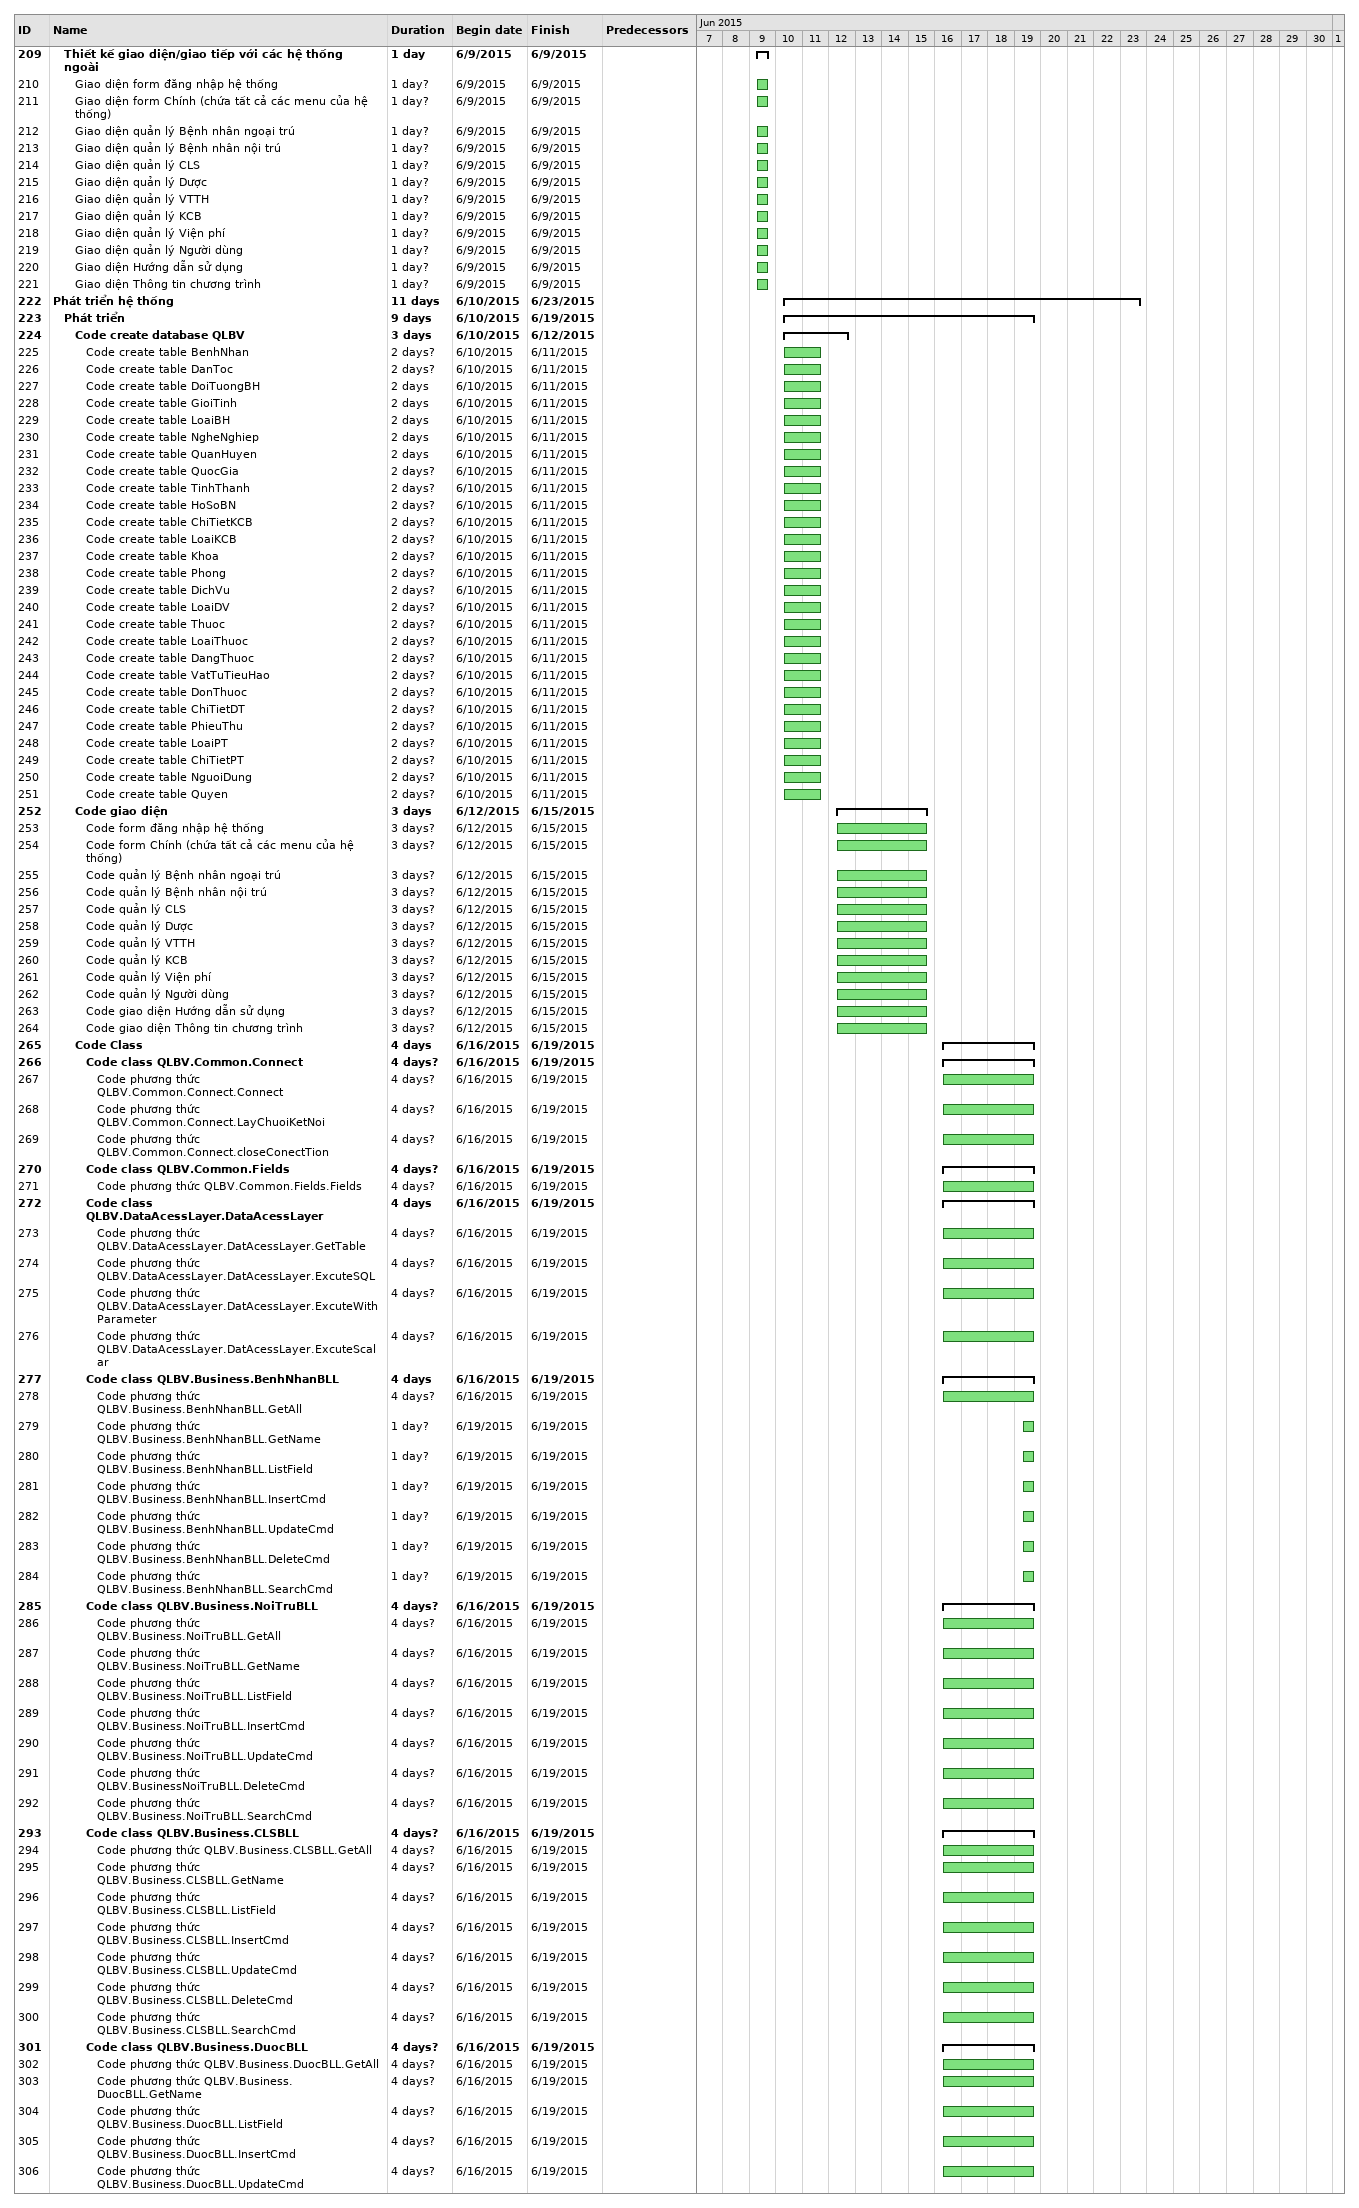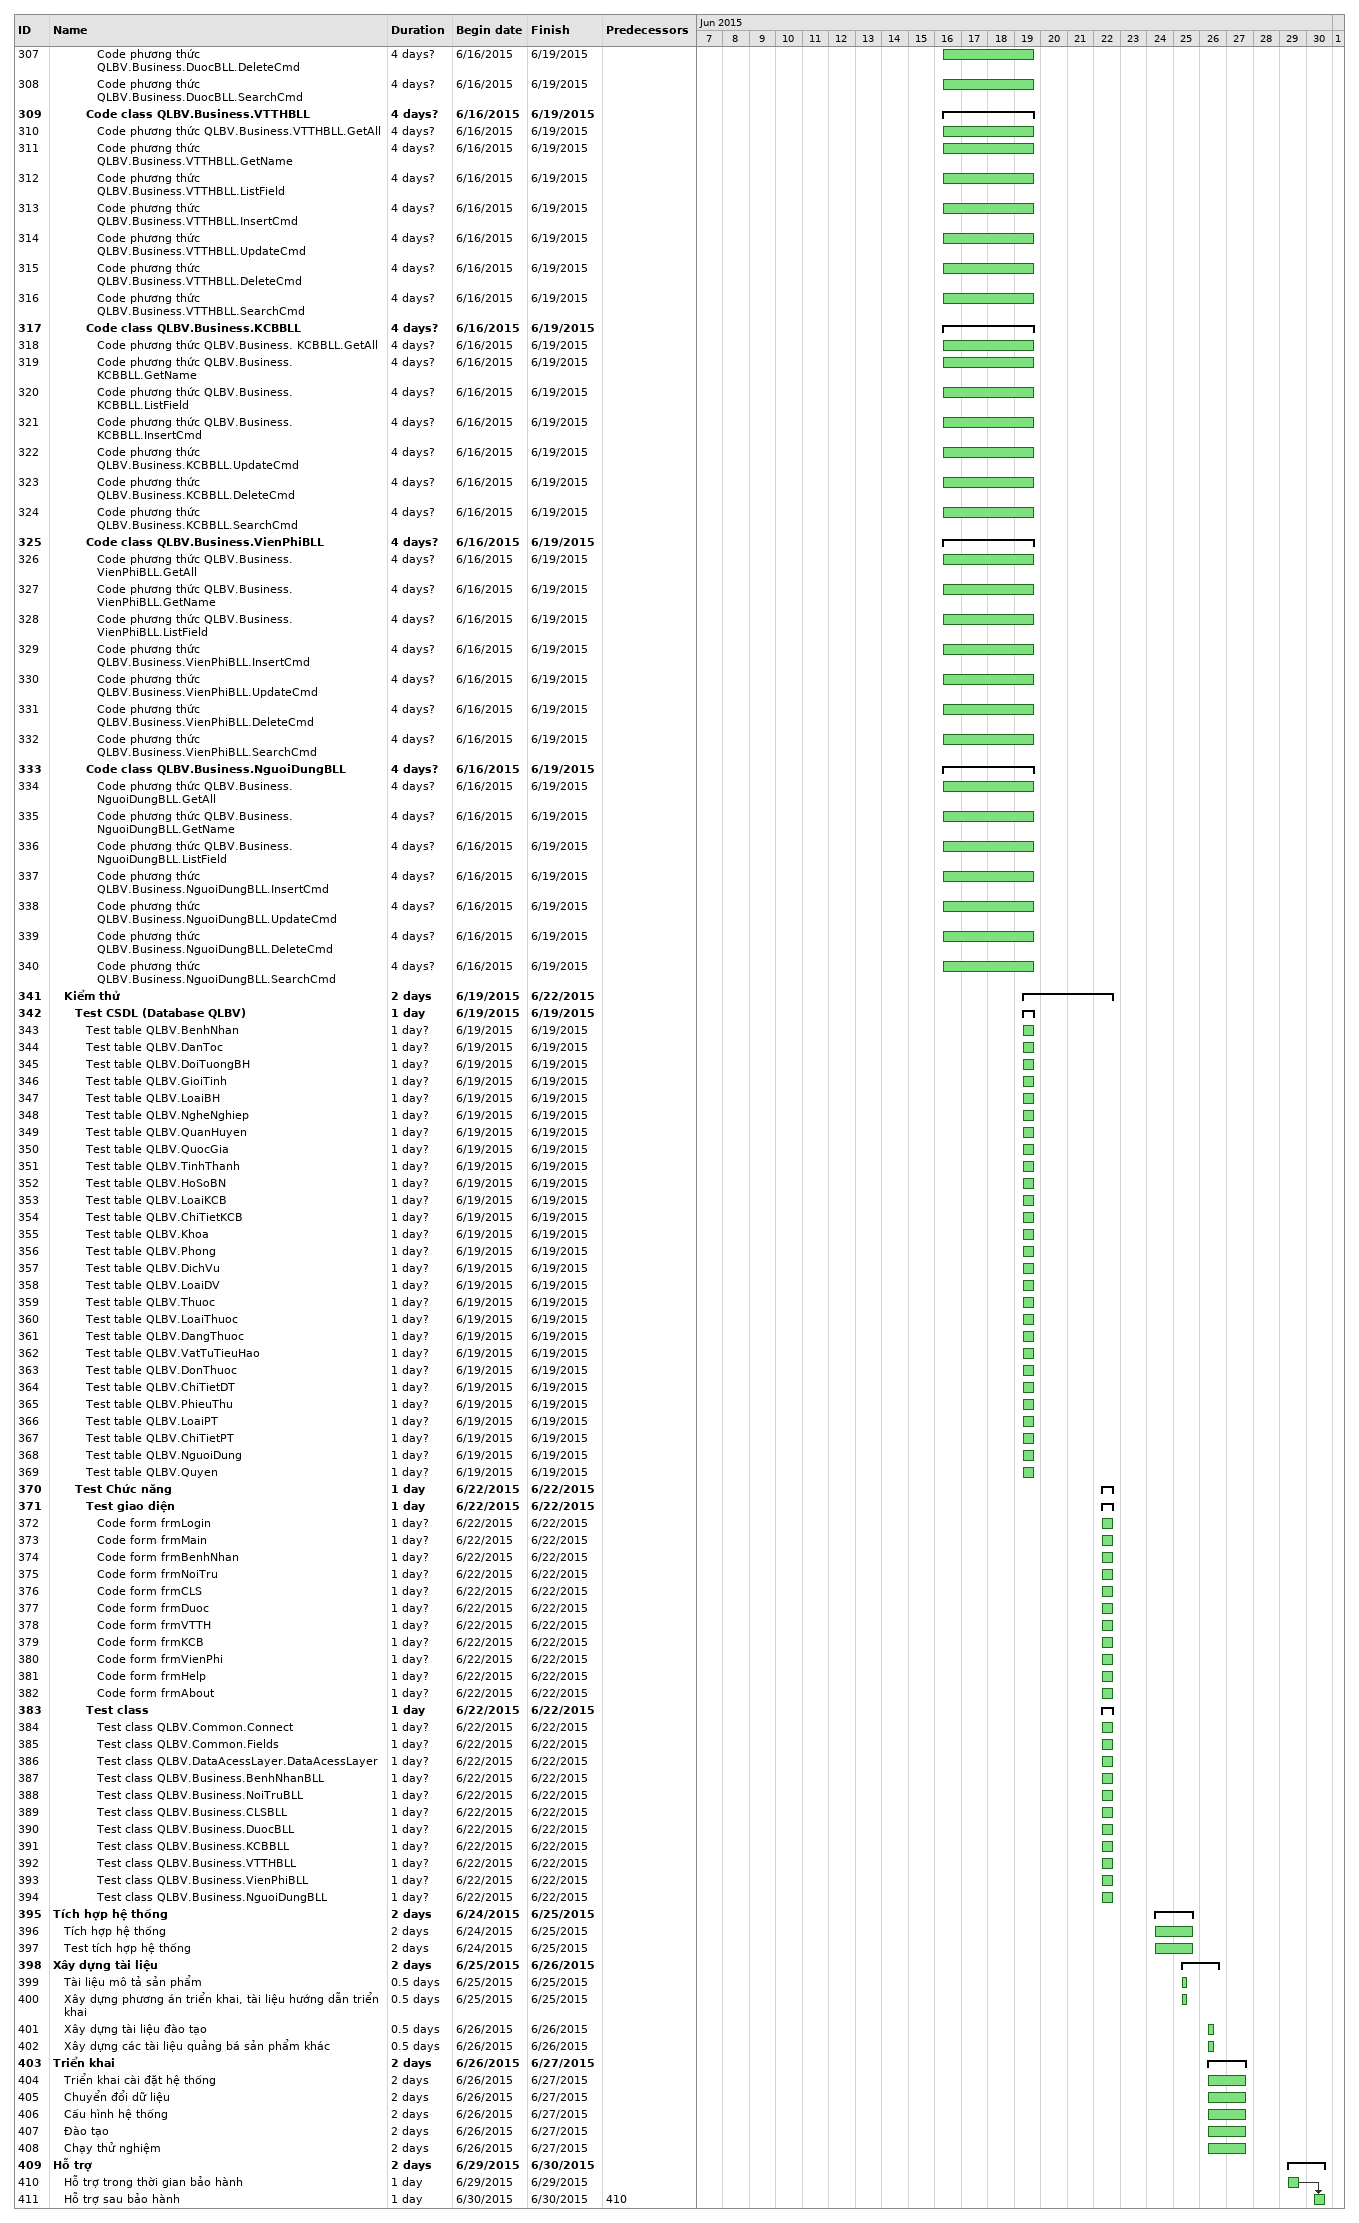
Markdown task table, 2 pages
| ID | Level | Task | Duration | Start | Finish | Predecessors |
|---|---|---|---|---|---|---|
| 209 | 2 | **Thiết kế giao diện/giao tiếp với các hệ thống ngoài** | 1d | 2015-06-09 | 2015-06-09 |  |
| 210 | 3 | Giao diện form đăng nhập hệ thống | 1d? | 2015-06-09 | 2015-06-09 |  |
| 211 | 3 | Giao diện form Chính (chứa tất cả các menu của hệ thống) | 1d? | 2015-06-09 | 2015-06-09 |  |
| 212 | 3 | Giao diện quản lý Bệnh nhân ngoại trú | 1d? | 2015-06-09 | 2015-06-09 |  |
| 213 | 3 | Giao diện quản lý Bệnh nhân nội trú | 1d? | 2015-06-09 | 2015-06-09 |  |
| 214 | 3 | Giao diện quản lý CLS | 1d? | 2015-06-09 | 2015-06-09 |  |
| 215 | 3 | Giao diện quản lý Dược | 1d? | 2015-06-09 | 2015-06-09 |  |
| 216 | 3 | Giao diện quản lý VTTH | 1d? | 2015-06-09 | 2015-06-09 |  |
| 217 | 3 | Giao diện quản lý KCB | 1d? | 2015-06-09 | 2015-06-09 |  |
| 218 | 3 | Giao diện quản lý Viện phí | 1d? | 2015-06-09 | 2015-06-09 |  |
| 219 | 3 | Giao diện quản lý Người dùng | 1d? | 2015-06-09 | 2015-06-09 |  |
| 220 | 3 | Giao diện Hướng dẫn sử dụng | 1d? | 2015-06-09 | 2015-06-09 |  |
| 221 | 3 | Giao diện Thông tin chương trình | 1d? | 2015-06-09 | 2015-06-09 |  |
| 222 | 1 | **Phát triển hệ thống** | 11d | 2015-06-10 | 2015-06-23 |  |
| 223 | 2 | **Phát triển** | 9d | 2015-06-10 | 2015-06-19 |  |
| 224 | 3 | **Code create database QLBV** | 3d | 2015-06-10 | 2015-06-12 |  |
| 225 | 4 | Code create table BenhNhan | 2d? | 2015-06-10 | 2015-06-11 |  |
| 226 | 4 | Code create table DanToc | 2d? | 2015-06-10 | 2015-06-11 |  |
| 227 | 4 | Code create table DoiTuongBH | 2d | 2015-06-10 | 2015-06-11 |  |
| 228 | 4 | Code create table GioiTinh | 2d | 2015-06-10 | 2015-06-11 |  |
| 229 | 4 | Code create table LoaiBH | 2d | 2015-06-10 | 2015-06-11 |  |
| 230 | 4 | Code create table NgheNghiep | 2d | 2015-06-10 | 2015-06-11 |  |
| 231 | 4 | Code create table QuanHuyen | 2d | 2015-06-10 | 2015-06-11 |  |
| 232 | 4 | Code create table QuocGia | 2d? | 2015-06-10 | 2015-06-11 |  |
| 233 | 4 | Code create table TinhThanh | 2d? | 2015-06-10 | 2015-06-11 |  |
| 234 | 4 | Code create table HoSoBN | 2d? | 2015-06-10 | 2015-06-11 |  |
| 235 | 4 | Code create table ChiTietKCB | 2d? | 2015-06-10 | 2015-06-11 |  |
| 236 | 4 | Code create table LoaiKCB | 2d? | 2015-06-10 | 2015-06-11 |  |
| 237 | 4 | Code create table Khoa | 2d? | 2015-06-10 | 2015-06-11 |  |
| 238 | 4 | Code create table Phong | 2d? | 2015-06-10 | 2015-06-11 |  |
| 239 | 4 | Code create table DichVu | 2d? | 2015-06-10 | 2015-06-11 |  |
| 240 | 4 | Code create table LoaiDV | 2d? | 2015-06-10 | 2015-06-11 |  |
| 241 | 4 | Code create table Thuoc | 2d? | 2015-06-10 | 2015-06-11 |  |
| 242 | 4 | Code create table LoaiThuoc | 2d? | 2015-06-10 | 2015-06-11 |  |
| 243 | 4 | Code create table DangThuoc | 2d? | 2015-06-10 | 2015-06-11 |  |
| 244 | 4 | Code create table VatTuTieuHao | 2d? | 2015-06-10 | 2015-06-11 |  |
| 245 | 4 | Code create table DonThuoc | 2d? | 2015-06-10 | 2015-06-11 |  |
| 246 | 4 | Code create table ChiTietDT | 2d? | 2015-06-10 | 2015-06-11 |  |
| 247 | 4 | Code create table PhieuThu | 2d? | 2015-06-10 | 2015-06-11 |  |
| 248 | 4 | Code create table LoaiPT | 2d? | 2015-06-10 | 2015-06-11 |  |
| 249 | 4 | Code create table ChiTietPT | 2d? | 2015-06-10 | 2015-06-11 |  |
| 250 | 4 | Code create table NguoiDung | 2d? | 2015-06-10 | 2015-06-11 |  |
| 251 | 4 | Code create table Quyen | 2d? | 2015-06-10 | 2015-06-11 |  |
| 252 | 3 | **Code giao diện** | 3d | 2015-06-12 | 2015-06-15 |  |
| 253 | 4 | Code form đăng nhập hệ thống | 3d? | 2015-06-12 | 2015-06-15 |  |
| 254 | 4 | Code form Chính (chứa tất cả các menu của hệ thống) | 3d? | 2015-06-12 | 2015-06-15 |  |
| 255 | 4 | Code quản lý Bệnh nhân ngoại trú | 3d? | 2015-06-12 | 2015-06-15 |  |
| 256 | 4 | Code quản lý Bệnh nhân nội trú | 3d? | 2015-06-12 | 2015-06-15 |  |
| 257 | 4 | Code quản lý CLS | 3d? | 2015-06-12 | 2015-06-15 |  |
| 258 | 4 | Code quản lý Dược | 3d? | 2015-06-12 | 2015-06-15 |  |
| 259 | 4 | Code quản lý VTTH | 3d? | 2015-06-12 | 2015-06-15 |  |
| 260 | 4 | Code quản lý KCB | 3d? | 2015-06-12 | 2015-06-15 |  |
| 261 | 4 | Code quản lý Viện phí | 3d? | 2015-06-12 | 2015-06-15 |  |
| 262 | 4 | Code quản lý Người dùng | 3d? | 2015-06-12 | 2015-06-15 |  |
| 263 | 4 | Code giao diện Hướng dẫn sử dụng | 3d? | 2015-06-12 | 2015-06-15 |  |
| 264 | 4 | Code giao diện Thông tin chương trình | 3d? | 2015-06-12 | 2015-06-15 |  |
| 265 | 3 | **Code Class** | 4d | 2015-06-16 | 2015-06-19 |  |
| 266 | 4 | **Code class QLBV.Common.Connect** | 4d? | 2015-06-16 | 2015-06-19 |  |
| 267 | 5 | Code phương thức QLBV.Common.Connect.Connect | 4d? | 2015-06-16 | 2015-06-19 |  |
| 268 | 5 | Code phương thức QLBV.Common.Connect.LayChuoiKetNoi | 4d? | 2015-06-16 | 2015-06-19 |  |
| 269 | 5 | Code phương thức QLBV.Common.Connect.closeConectTion | 4d? | 2015-06-16 | 2015-06-19 |  |
| 270 | 4 | **Code class QLBV.Common.Fields** | 4d? | 2015-06-16 | 2015-06-19 |  |
| 271 | 5 | Code phương thức QLBV.Common.Fields.Fields | 4d? | 2015-06-16 | 2015-06-19 |  |
| 272 | 4 | **Code class QLBV.DataAcessLayer.DataAcessLayer** | 4d | 2015-06-16 | 2015-06-19 |  |
| 273 | 5 | Code phương thức QLBV.DataAcessLayer.DatAcessLayer.GetTable | 4d? | 2015-06-16 | 2015-06-19 |  |
| 274 | 5 | Code phương thức QLBV.DataAcessLayer.DatAcessLayer.ExcuteSQL | 4d? | 2015-06-16 | 2015-06-19 |  |
| 275 | 5 | Code phương thức QLBV.DataAcessLayer.DatAcessLayer.ExcuteWithParameter | 4d? | 2015-06-16 | 2015-06-19 |  |
| 276 | 5 | Code phương thức QLBV.DataAcessLayer.DatAcessLayer.ExcuteScalar | 4d? | 2015-06-16 | 2015-06-19 |  |
| 277 | 4 | **Code class QLBV.Business.BenhNhanBLL** | 4d | 2015-06-16 | 2015-06-19 |  |
| 278 | 5 | Code phương thức QLBV.Business.BenhNhanBLL.GetAll | 4d? | 2015-06-16 | 2015-06-19 |  |
| 279 | 5 | Code phương thức QLBV.Business.BenhNhanBLL.GetName | 1d? | 2015-06-19 | 2015-06-19 |  |
| 280 | 5 | Code phương thức QLBV.Business.BenhNhanBLL.ListField | 1d? | 2015-06-19 | 2015-06-19 |  |
| 281 | 5 | Code phương thức QLBV.Business.BenhNhanBLL.InsertCmd | 1d? | 2015-06-19 | 2015-06-19 |  |
| 282 | 5 | Code phương thức QLBV.Business.BenhNhanBLL.UpdateCmd | 1d? | 2015-06-19 | 2015-06-19 |  |
| 283 | 5 | Code phương thức QLBV.Business.BenhNhanBLL.DeleteCmd | 1d? | 2015-06-19 | 2015-06-19 |  |
| 284 | 5 | Code phương thức QLBV.Business.BenhNhanBLL.SearchCmd | 1d? | 2015-06-19 | 2015-06-19 |  |
| 285 | 4 | **Code class QLBV.Business.NoiTruBLL** | 4d? | 2015-06-16 | 2015-06-19 |  |
| 286 | 5 | Code phương thức QLBV.Business.NoiTruBLL.GetAll | 4d? | 2015-06-16 | 2015-06-19 |  |
| 287 | 5 | Code phương thức QLBV.Business.NoiTruBLL.GetName | 4d? | 2015-06-16 | 2015-06-19 |  |
| 288 | 5 | Code phương thức QLBV.Business.NoiTruBLL.ListField | 4d? | 2015-06-16 | 2015-06-19 |  |
| 289 | 5 | Code phương thức QLBV.Business.NoiTruBLL.InsertCmd | 4d? | 2015-06-16 | 2015-06-19 |  |
| 290 | 5 | Code phương thức QLBV.Business.NoiTruBLL.UpdateCmd | 4d? | 2015-06-16 | 2015-06-19 |  |
| 291 | 5 | Code phương thức QLBV.BusinessNoiTruBLL.DeleteCmd | 4d? | 2015-06-16 | 2015-06-19 |  |
| 292 | 5 | Code phương thức QLBV.Business.NoiTruBLL.SearchCmd | 4d? | 2015-06-16 | 2015-06-19 |  |
| 293 | 4 | **Code class QLBV.Business.CLSBLL** | 4d? | 2015-06-16 | 2015-06-19 |  |
| 294 | 5 | Code phương thức QLBV.Business.CLSBLL.GetAll | 4d? | 2015-06-16 | 2015-06-19 |  |
| 295 | 5 | Code phương thức QLBV.Business.CLSBLL.GetName | 4d? | 2015-06-16 | 2015-06-19 |  |
| 296 | 5 | Code phương thức QLBV.Business.CLSBLL.ListField | 4d? | 2015-06-16 | 2015-06-19 |  |
| 297 | 5 | Code phương thức QLBV.Business.CLSBLL.InsertCmd | 4d? | 2015-06-16 | 2015-06-19 |  |
| 298 | 5 | Code phương thức QLBV.Business.CLSBLL.UpdateCmd | 4d? | 2015-06-16 | 2015-06-19 |  |
| 299 | 5 | Code phương thức QLBV.Business.CLSBLL.DeleteCmd | 4d? | 2015-06-16 | 2015-06-19 |  |
| 300 | 5 | Code phương thức QLBV.Business.CLSBLL.SearchCmd | 4d? | 2015-06-16 | 2015-06-19 |  |
| 301 | 4 | **Code class QLBV.Business.DuocBLL** | 4d? | 2015-06-16 | 2015-06-19 |  |
| 302 | 5 | Code phương thức QLBV.Business.DuocBLL.GetAll | 4d? | 2015-06-16 | 2015-06-19 |  |
| 303 | 5 | Code phương thức QLBV.Business. DuocBLL.GetName | 4d? | 2015-06-16 | 2015-06-19 |  |
| 304 | 5 | Code phương thức QLBV.Business.DuocBLL.ListField | 4d? | 2015-06-16 | 2015-06-19 |  |
| 305 | 5 | Code phương thức QLBV.Business.DuocBLL.InsertCmd | 4d? | 2015-06-16 | 2015-06-19 |  |
| 306 | 5 | Code phương thức QLBV.Business.DuocBLL.UpdateCmd | 4d? | 2015-06-16 | 2015-06-19 |  |
| 307 | 5 | Code phương thức QLBV.Business.DuocBLL.DeleteCmd | 4d? | 2015-06-16 | 2015-06-19 |  |
| 308 | 5 | Code phương thức QLBV.Business.DuocBLL.SearchCmd | 4d? | 2015-06-16 | 2015-06-19 |  |
| 309 | 4 | **Code class QLBV.Business.VTTHBLL** | 4d? | 2015-06-16 | 2015-06-19 |  |
| 310 | 5 | Code phương thức QLBV.Business.VTTHBLL.GetAll | 4d? | 2015-06-16 | 2015-06-19 |  |
| 311 | 5 | Code phương thức QLBV.Business.VTTHBLL.GetName | 4d? | 2015-06-16 | 2015-06-19 |  |
| 312 | 5 | Code phương thức QLBV.Business.VTTHBLL.ListField | 4d? | 2015-06-16 | 2015-06-19 |  |
| 313 | 5 | Code phương thức QLBV.Business.VTTHBLL.InsertCmd | 4d? | 2015-06-16 | 2015-06-19 |  |
| 314 | 5 | Code phương thức QLBV.Business.VTTHBLL.UpdateCmd | 4d? | 2015-06-16 | 2015-06-19 |  |
| 315 | 5 | Code phương thức QLBV.Business.VTTHBLL.DeleteCmd | 4d? | 2015-06-16 | 2015-06-19 |  |
| 316 | 5 | Code phương thức QLBV.Business.VTTHBLL.SearchCmd | 4d? | 2015-06-16 | 2015-06-19 |  |
| 317 | 4 | **Code class QLBV.Business.KCBBLL** | 4d? | 2015-06-16 | 2015-06-19 |  |
| 318 | 5 | Code phương thức QLBV.Business. KCBBLL.GetAll | 4d? | 2015-06-16 | 2015-06-19 |  |
| 319 | 5 | Code phương thức QLBV.Business. KCBBLL.GetName | 4d? | 2015-06-16 | 2015-06-19 |  |
| 320 | 5 | Code phương thức QLBV.Business. KCBBLL.ListField | 4d? | 2015-06-16 | 2015-06-19 |  |
| 321 | 5 | Code phương thức QLBV.Business. KCBBLL.InsertCmd | 4d? | 2015-06-16 | 2015-06-19 |  |
| 322 | 5 | Code phương thức QLBV.Business.KCBBLL.UpdateCmd | 4d? | 2015-06-16 | 2015-06-19 |  |
| 323 | 5 | Code phương thức QLBV.Business.KCBBLL.DeleteCmd | 4d? | 2015-06-16 | 2015-06-19 |  |
| 324 | 5 | Code phương thức QLBV.Business.KCBBLL.SearchCmd | 4d? | 2015-06-16 | 2015-06-19 |  |
| 325 | 4 | **Code class QLBV.Business.VienPhiBLL** | 4d? | 2015-06-16 | 2015-06-19 |  |
| 326 | 5 | Code phương thức QLBV.Business. VienPhiBLL.GetAll | 4d? | 2015-06-16 | 2015-06-19 |  |
| 327 | 5 | Code phương thức QLBV.Business. VienPhiBLL.GetName | 4d? | 2015-06-16 | 2015-06-19 |  |
| 328 | 5 | Code phương thức QLBV.Business. VienPhiBLL.ListField | 4d? | 2015-06-16 | 2015-06-19 |  |
| 329 | 5 | Code phương thức QLBV.Business.VienPhiBLL.InsertCmd | 4d? | 2015-06-16 | 2015-06-19 |  |
| 330 | 5 | Code phương thức QLBV.Business.VienPhiBLL.UpdateCmd | 4d? | 2015-06-16 | 2015-06-19 |  |
| 331 | 5 | Code phương thức QLBV.Business.VienPhiBLL.DeleteCmd | 4d? | 2015-06-16 | 2015-06-19 |  |
| 332 | 5 | Code phương thức QLBV.Business.VienPhiBLL.SearchCmd | 4d? | 2015-06-16 | 2015-06-19 |  |
| 333 | 4 | **Code class QLBV.Business.NguoiDungBLL** | 4d? | 2015-06-16 | 2015-06-19 |  |
| 334 | 5 | Code phương thức QLBV.Business. NguoiDungBLL.GetAll | 4d? | 2015-06-16 | 2015-06-19 |  |
| 335 | 5 | Code phương thức QLBV.Business. NguoiDungBLL.GetName | 4d? | 2015-06-16 | 2015-06-19 |  |
| 336 | 5 | Code phương thức QLBV.Business. NguoiDungBLL.ListField | 4d? | 2015-06-16 | 2015-06-19 |  |
| 337 | 5 | Code phương thức QLBV.Business.NguoiDungBLL.InsertCmd | 4d? | 2015-06-16 | 2015-06-19 |  |
| 338 | 5 | Code phương thức QLBV.Business.NguoiDungBLL.UpdateCmd | 4d? | 2015-06-16 | 2015-06-19 |  |
| 339 | 5 | Code phương thức QLBV.Business.NguoiDungBLL.DeleteCmd | 4d? | 2015-06-16 | 2015-06-19 |  |
| 340 | 5 | Code phương thức QLBV.Business.NguoiDungBLL.SearchCmd | 4d? | 2015-06-16 | 2015-06-19 |  |
| 341 | 2 | **Kiểm thử** | 2d | 2015-06-19 | 2015-06-22 |  |
| 342 | 3 | **Test CSDL (Database QLBV)** | 1d | 2015-06-19 | 2015-06-19 |  |
| 343 | 4 | Test table QLBV.BenhNhan | 1d? | 2015-06-19 | 2015-06-19 |  |
| 344 | 4 | Test table QLBV.DanToc | 1d? | 2015-06-19 | 2015-06-19 |  |
| 345 | 4 | Test table QLBV.DoiTuongBH | 1d? | 2015-06-19 | 2015-06-19 |  |
| 346 | 4 | Test table QLBV.GioiTinh | 1d? | 2015-06-19 | 2015-06-19 |  |
| 347 | 4 | Test table QLBV.LoaiBH | 1d? | 2015-06-19 | 2015-06-19 |  |
| 348 | 4 | Test table QLBV.NgheNghiep | 1d? | 2015-06-19 | 2015-06-19 |  |
| 349 | 4 | Test table QLBV.QuanHuyen | 1d? | 2015-06-19 | 2015-06-19 |  |
| 350 | 4 | Test table QLBV.QuocGia | 1d? | 2015-06-19 | 2015-06-19 |  |
| 351 | 4 | Test table QLBV.TinhThanh | 1d? | 2015-06-19 | 2015-06-19 |  |
| 352 | 4 | Test table QLBV.HoSoBN | 1d? | 2015-06-19 | 2015-06-19 |  |
| 353 | 4 | Test table QLBV.LoaiKCB | 1d? | 2015-06-19 | 2015-06-19 |  |
| 354 | 4 | Test table QLBV.ChiTietKCB | 1d? | 2015-06-19 | 2015-06-19 |  |
| 355 | 4 | Test table QLBV.Khoa | 1d? | 2015-06-19 | 2015-06-19 |  |
| 356 | 4 | Test table QLBV.Phong | 1d? | 2015-06-19 | 2015-06-19 |  |
| 357 | 4 | Test table QLBV.DichVu | 1d? | 2015-06-19 | 2015-06-19 |  |
| 358 | 4 | Test table QLBV.LoaiDV | 1d? | 2015-06-19 | 2015-06-19 |  |
| 359 | 4 | Test table QLBV.Thuoc | 1d? | 2015-06-19 | 2015-06-19 |  |
| 360 | 4 | Test table QLBV.LoaiThuoc | 1d? | 2015-06-19 | 2015-06-19 |  |
| 361 | 4 | Test table QLBV.DangThuoc | 1d? | 2015-06-19 | 2015-06-19 |  |
| 362 | 4 | Test table QLBV.VatTuTieuHao | 1d? | 2015-06-19 | 2015-06-19 |  |
| 363 | 4 | Test table QLBV.DonThuoc | 1d? | 2015-06-19 | 2015-06-19 |  |
| 364 | 4 | Test table QLBV.ChiTietDT | 1d? | 2015-06-19 | 2015-06-19 |  |
| 365 | 4 | Test table QLBV.PhieuThu | 1d? | 2015-06-19 | 2015-06-19 |  |
| 366 | 4 | Test table QLBV.LoaiPT | 1d? | 2015-06-19 | 2015-06-19 |  |
| 367 | 4 | Test table QLBV.ChiTietPT | 1d? | 2015-06-19 | 2015-06-19 |  |
| 368 | 4 | Test table QLBV.NguoiDung | 1d? | 2015-06-19 | 2015-06-19 |  |
| 369 | 4 | Test table QLBV.Quyen | 1d? | 2015-06-19 | 2015-06-19 |  |
| 370 | 3 | **Test Chức năng** | 1d | 2015-06-22 | 2015-06-22 |  |
| 371 | 4 | **Test giao diện** | 1d | 2015-06-22 | 2015-06-22 |  |
| 372 | 5 | Code form frmLogin | 1d? | 2015-06-22 | 2015-06-22 |  |
| 373 | 5 | Code form frmMain | 1d? | 2015-06-22 | 2015-06-22 |  |
| 374 | 5 | Code form frmBenhNhan | 1d? | 2015-06-22 | 2015-06-22 |  |
| 375 | 5 | Code form frmNoiTru | 1d? | 2015-06-22 | 2015-06-22 |  |
| 376 | 5 | Code form frmCLS | 1d? | 2015-06-22 | 2015-06-22 |  |
| 377 | 5 | Code form frmDuoc | 1d? | 2015-06-22 | 2015-06-22 |  |
| 378 | 5 | Code form frmVTTH | 1d? | 2015-06-22 | 2015-06-22 |  |
| 379 | 5 | Code form frmKCB | 1d? | 2015-06-22 | 2015-06-22 |  |
| 380 | 5 | Code form frmVienPhi | 1d? | 2015-06-22 | 2015-06-22 |  |
| 381 | 5 | Code form frmHelp | 1d? | 2015-06-22 | 2015-06-22 |  |
| 382 | 5 | Code form frmAbout | 1d? | 2015-06-22 | 2015-06-22 |  |
| 383 | 4 | **Test class** | 1d | 2015-06-22 | 2015-06-22 |  |
| 384 | 5 | Test class QLBV.Common.Connect | 1d? | 2015-06-22 | 2015-06-22 |  |
| 385 | 5 | Test class QLBV.Common.Fields | 1d? | 2015-06-22 | 2015-06-22 |  |
| 386 | 5 | Test class QLBV.DataAcessLayer.DataAcessLayer | 1d? | 2015-06-22 | 2015-06-22 |  |
| 387 | 5 | Test class QLBV.Business.BenhNhanBLL | 1d? | 2015-06-22 | 2015-06-22 |  |
| 388 | 5 | Test class QLBV.Business.NoiTruBLL | 1d? | 2015-06-22 | 2015-06-22 |  |
| 389 | 5 | Test class QLBV.Business.CLSBLL | 1d? | 2015-06-22 | 2015-06-22 |  |
| 390 | 5 | Test class QLBV.Business.DuocBLL | 1d? | 2015-06-22 | 2015-06-22 |  |
| 391 | 5 | Test class QLBV.Business.KCBBLL | 1d? | 2015-06-22 | 2015-06-22 |  |
| 392 | 5 | Test class QLBV.Business.VTTHBLL | 1d? | 2015-06-22 | 2015-06-22 |  |
| 393 | 5 | Test class QLBV.Business.VienPhiBLL | 1d? | 2015-06-22 | 2015-06-22 |  |
| 394 | 5 | Test class QLBV.Business.NguoiDungBLL | 1d? | 2015-06-22 | 2015-06-22 |  |
| 395 | 1 | **Tích hợp hệ thống** | 2d | 2015-06-24 | 2015-06-25 |  |
| 396 | 2 | Tích hợp hệ thống | 2d | 2015-06-24 | 2015-06-25 |  |
| 397 | 2 | Test tích hợp hệ thống | 2d | 2015-06-24 | 2015-06-25 |  |
| 398 | 1 | **Xây dựng tài liệu** | 2d | 2015-06-25 | 2015-06-26 |  |
| 399 | 2 | Tài liệu mô tả sản phẩm | 0.5d | 2015-06-25 | 2015-06-25 |  |
| 400 | 2 | Xây dựng phương án triển khai, tài liệu hướng dẫn triển khai | 0.5d | 2015-06-25 | 2015-06-25 |  |
| 401 | 2 | Xây dựng tài liệu đào tạo | 0.5d | 2015-06-26 | 2015-06-26 |  |
| 402 | 2 | Xây dựng các tài liệu quảng bá sản phẩm khác | 0.5d | 2015-06-26 | 2015-06-26 |  |
| 403 | 1 | **Triển khai** | 2d | 2015-06-26 | 2015-06-27 |  |
| 404 | 2 | Triển khai cài đặt hệ thống | 2d | 2015-06-26 | 2015-06-27 |  |
| 405 | 2 | Chuyển đổi dữ liệu | 2d | 2015-06-26 | 2015-06-27 |  |
| 406 | 2 | Cấu hình hệ thống | 2d | 2015-06-26 | 2015-06-27 |  |
| 407 | 2 | Đào tạo | 2d | 2015-06-26 | 2015-06-27 |  |
| 408 | 2 | Chạy thử nghiệm | 2d | 2015-06-26 | 2015-06-27 |  |
| 409 | 1 | **Hỗ trợ** | 2d | 2015-06-29 | 2015-06-30 |  |
| 410 | 2 | Hỗ trợ trong thời gian bảo hành | 1d | 2015-06-29 | 2015-06-29 |  |
| 411 | 2 | Hỗ trợ sau bảo hành | 1d | 2015-06-30 | 2015-06-30 | 410 |
